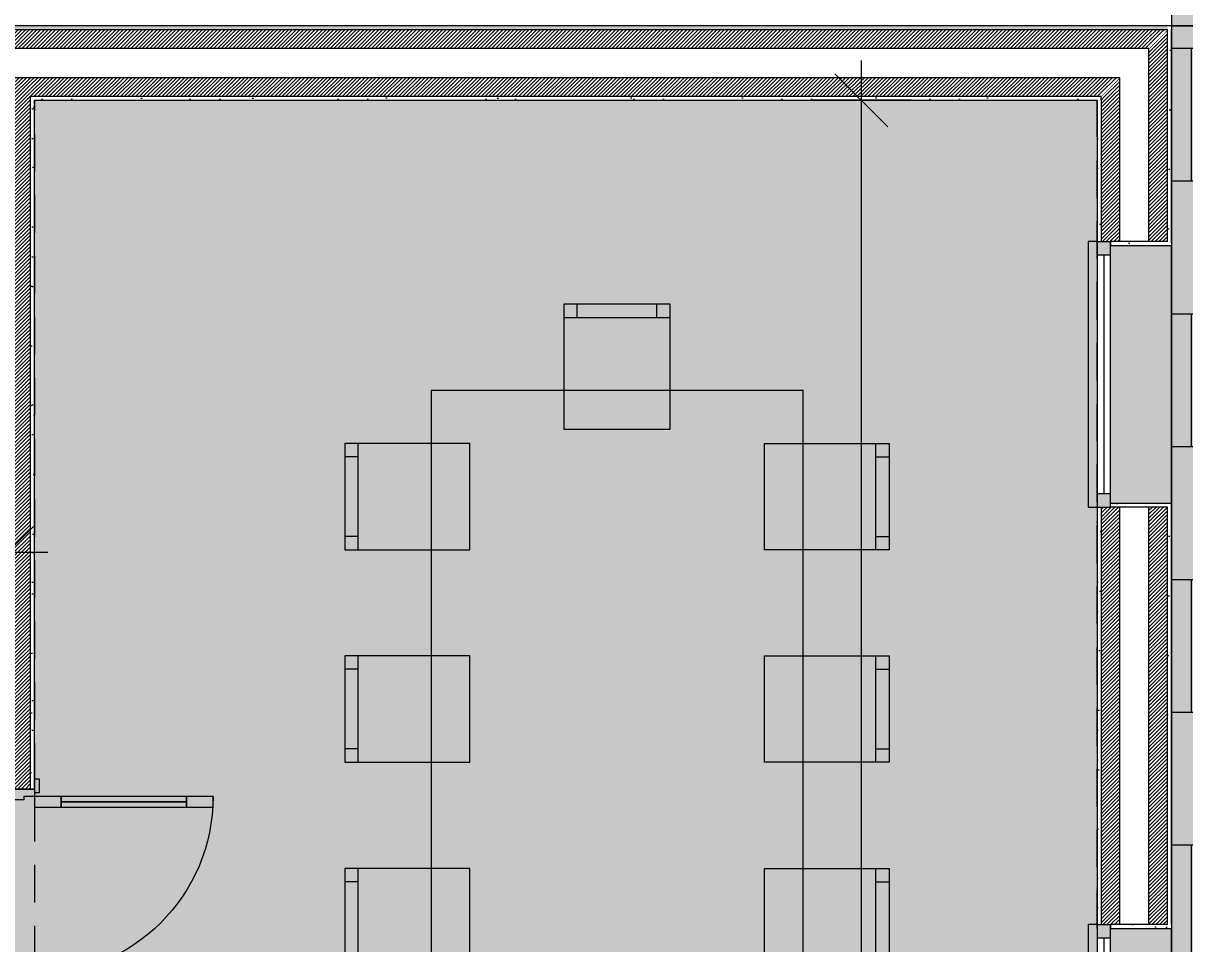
# Model space of a CAD drawing. Header units: millimetres. Extents: x -284281 to 1648660, y -821378 to -151356.
# Drawn here: x 458603 to 462976, y -256872 to -253406 of the extents above; entities that cross this region are included whole.
import ezdxf

# ---------------------------------------------------------------- set-up
doc = ezdxf.new("R2010")
doc.units = ezdxf.units.MM
doc.header["$MEASUREMENT"] = 0
doc.set_wipeout_variables(frame=1)
for name, pattern in [('Tirets', [229.305464, 141.111124, -88.19434]), ('Traits', [282.222223, 141.111112, -141.111112]), ('Wipeout_Contour', [1000, 0, -1000])]:
    doc.linetypes.add(name, pattern=pattern)
for name, color, linetype in [('Cotations - 1_100', 7, 'Continuous'), ('Fenêtres ARCHICAD', 7, 'Continuous'), ('Portes ARCHICAD', 7, 'Continuous'), ('Sols_ Dalles', 7, 'Continuous'), ('Structure - Murs extérieurs', 7, 'Continuous')]:
    doc.layers.add(name, color=color, linetype=linetype)
doc.styles.add('STYLE_GENERE_2', font='arial.ttf')
doc.dimstyles.new('STYLE_GENERE__1', dxfattribs={"dimtxt": 250, "dimasz": 190, "dimexe": 0.18, "dimexo": 0.0625, "dimgap": 0, "dimtad": 1, "dimtih": 1, "dimtoh": 1, "dimlfac": 0.001, "dimzin": 0, "dimdsep": 46, "dimtxsty": 'STYLE_GENERE_2', "dimblk": 'ARROWHEAD_6', "dimblk1": 'ARROWHEAD_6', "dimblk2": 'ARROWHEAD_6', "dimcen": 0.09, "dimse1": 1, "dimse2": 1, "dimclrd": 7, "dimclre": 7, "dimclrt": 7, "dimazin": 0, "dimtfac": 1, "dimtdec": 4, "dimtmove": 0, "dimatfit": 3, "dimfxl": 1, "dimtolj": 1, "dimtzin": 0, "dimarcsym": 0})
doc.dimstyles.new('STYLE_GENERE__2', dxfattribs={"dimtxt": 250, "dimasz": 190, "dimexe": 0.18, "dimexo": 0.0625, "dimgap": 0, "dimtad": 1, "dimlfac": 0.001, "dimzin": 0, "dimdsep": 46, "dimtxsty": 'STYLE_GENERE_2', "dimblk": 'ARROWHEAD_6', "dimblk1": 'ARROWHEAD_6', "dimblk2": 'ARROWHEAD_6', "dimcen": 0.09, "dimse1": 1, "dimse2": 1, "dimclrd": 7, "dimclre": 7, "dimclrt": 7, "dimazin": 0, "dimtfac": 1, "dimtdec": 4, "dimtmove": 0, "dimatfit": 3, "dimfxl": 1, "dimtolj": 1, "dimtzin": 0, "dimarcsym": 0})
pattern_1 = [(45, (0, 175), (-55.684659, 55.684659), [0, -52.5, 0, -78.75]), (110, (175, 175), (74.000794, 26.934086), [0, -38.5, 0, -66.5])]
pattern_2 = [(45, (0, 0), (-7.07106781, 7.07106781), [])]

# ---------------------------------------------------------------- blocks, each defined once
blk = doc.blocks.new('Dalle_30_2', base_point=(380203, -171995.6))
at = {"layer": 'Sols_ Dalles', "linetype": 'Continuous', "lineweight": 0, "true_color": 0x2e271c}
blk.add_hatch(color=250, dxfattribs=at).paths.add_polyline_path([(380203, -171995.6), (380203, -230015.6), (380203, -260810.6), (415474.6, -260810.6), (415474.6, -260795.6), (415474.6, -258650), (415474.6, -258010.6), (415474.6, -222495.6), (405655.1, -222495.6), (405655.1, -218295.6), (415454.1, -218295.6), (415454.1, -204495.6), (412055.1, -204495.6), (412055.1, -201780.6), (412055.1, -189810.6), (436505.1, -189810.6), (436505.1, -253395.6), (436505.1, -253415.6), (437905.1, -253415.6), (437905.1, -253395.6), (437905.1, -188410.6), (410655.1, -188410.6), (410655.1, -200380.6), (410655.1, -205895.6), (414054.1, -205895.6), (414054.1, -216895.6), (404255.1, -216895.6), (404255.1, -223895.6), (414054.1, -223895.6), (414054.1, -258650), (414054.1, -259410.6), (382689.7, -259410.6), (381560.2, -259410.6), (381560.2, -231415.6), (381560.2, -173395.6), (462925.6, -173395.6), (462925.6, -253415.6), (464325.6, -253415.6), (464325.6, -171995.6)])
at = {"layer": 'Sols_ Dalles', "color": 250, "linetype": 'Continuous', "lineweight": 5, "true_color": 0x1f1f1f, "flags": 128}
blk.add_lwpolyline([(462925.6, -173395.6), (462925.6, -253415.6), (464325.6, -253415.6), (464325.6, -171995.6)], dxfattribs=at)
blk = doc.blocks.new('Dalle_41_2', base_point=(436549.6, -253415.6))
at = {"layer": 'Sols_ Dalles', "linetype": 'Continuous', "lineweight": 0, "true_color": 0x2e271c}
blk.add_hatch(color=250, dxfattribs=at).paths.add_polyline_path([(436549.6, -253415.6), (436549.6, -262350.9), (464309.6, -262365.6), (464309.6, -253415.6), (462925.6, -253415.6), (462925.6, -261165.6), (450865.6, -261165.6), (450865.6, -259365.6), (449225.6, -259365.6), (449225.6, -261165.6), (437925.1, -261165.6), (437925.1, -257683.7), (439425.1, -257683.7), (439425.1, -256655.6), (437925.1, -256655.6), (437925.1, -253415.6)])
at = {"layer": 'Sols_ Dalles', "color": 250, "linetype": 'Continuous', "lineweight": 5, "true_color": 0x1f1f1f, "flags": 128}
blk.add_lwpolyline([(436549.6, -253415.6), (436549.6, -262350.9), (464309.6, -262365.6), (464309.6, -253415.6), (462925.6, -253415.6), (462925.6, -261165.6), (450865.6, -261165.6), (450865.6, -259365.6), (449225.6, -259365.6), (449225.6, -261165.6), (437925.1, -261165.6), (437925.1, -257683.7), (439425.1, -257683.7), (439425.1, -256655.6), (437925.1, -256655.6), (437925.1, -253415.6)], close=True, dxfattribs=at)
blk = doc.blocks.new('Dalle_48_2', base_point=(437925.1, -253415.6))
at = {"layer": 'Sols_ Dalles', "linetype": 'Continuous', "lineweight": 0, "true_color": 0x393736}
blk.add_hatch(color=250, dxfattribs=at).paths.add_polyline_path([(437925.1, -253415.6), (437925.1, -256655.6), (440005.1, -256655.6), (440005.1, -257683.7), (437925.1, -257683.7), (437925.1, -261165.6), (449210.6, -261165.6), (449210.6, -259085.6), (450865.6, -259085.6), (450865.6, -261165.6), (462925.6, -261165.6), (462925.6, -253415.6)])
at = {"layer": 'Sols_ Dalles', "color": 250, "linetype": 'Continuous', "lineweight": 5, "true_color": 0x1f1f1f, "flags": 128}
blk.add_lwpolyline([(437925.1, -253415.6), (462925.6, -253415.6), (462925.6, -261165.6), (450865.6, -261165.6), (450865.6, -259085.6), (449210.6, -259085.6), (449210.6, -261165.6), (437925.1, -261165.6), (437925.1, -257683.7), (440005.1, -257683.7), (440005.1, -256655.6), (437925.1, -256655.6)], close=True, dxfattribs=at)
blk = doc.blocks.new('Mur_190_2', base_point=(462925.6, -253415.6))
at = {"color": 254, "linetype": 'Wipeout_Contour', "lineweight": 0, "ltscale": 1583249.505435676}
blk.add_wipeout([(462910.6, -253430.6), (462925.6, -253430.6), (462925.6, -253415.6)], dxfattribs=at)
at = {"color": 254, "linetype": 'Wipeout_Contour', "lineweight": 0, "ltscale": 1582934.291447829}
blk.add_wipeout([(462645.6, -253695.6), (462660.6, -253695.6), (462660.6, -253680.6)], dxfattribs=at)
at = {"linetype": 'Continuous', "lineweight": 5, "true_color": 0x5f5f5f}
h = blk.add_hatch(dxfattribs=at)
h.set_pattern_fill('ENDUIT_0002', color=251, style=0, pattern_type=2)
h.set_pattern_definition(pattern_1)
h.paths.add_polyline_path([(462910.6, -253430.6), (462925.6, -253430.6), (462925.6, -253415.6)])
h = blk.add_hatch(dxfattribs=at)
h.set_pattern_fill('ENDUIT_0002', color=251, style=0, pattern_type=2)
h.set_pattern_definition(pattern_1)
h.paths.add_polyline_path([(462645.6, -253695.6), (462660.6, -253695.6), (462660.6, -253680.6)])
at = {"color": 254, "linetype": 'Wipeout_Contour', "lineweight": 0, "ltscale": 1583236.235550801}
blk.add_wipeout([(462840.6, -253500.6), (462910.6, -253500.6), (462910.6, -253430.6)], dxfattribs=at)
at = {"linetype": 'Continuous', "lineweight": 5, "true_color": 0x5f5f5f}
h = blk.add_hatch(dxfattribs=at)
h.set_pattern_fill('BRIQUES_TERRE_CUITE__INT_94', color=251, style=0, pattern_type=2)
h.set_pattern_definition(pattern_2)
h.paths.add_polyline_path([(462840.6, -253500.6), (462910.6, -253500.6), (462910.6, -253430.6)])
at = {"color": 254, "linetype": 'Wipeout_Contour', "lineweight": 0, "ltscale": 1583229.542021951}
blk.add_wipeout([(462910.6, -253430.6), (462925.6, -253415.6), (462910.6, -253415.6)], dxfattribs=at)
at = {"color": 254, "linetype": 'Wipeout_Contour', "lineweight": 0, "ltscale": 1583156.298283494}
blk.add_wipeout([(462730.6, -253610.6), (462840.6, -253610.6), (462840.6, -253500.6)], dxfattribs=at)
at = {"linetype": 'Continuous', "lineweight": 5, "true_color": 0x5f5f5f}
h = blk.add_hatch(dxfattribs=at)
h.set_pattern_fill('ENDUIT_0002', color=251, style=0, pattern_type=2)
h.set_pattern_definition(pattern_1)
h.paths.add_polyline_path([(462910.6, -253430.6), (462925.6, -253415.6), (462910.6, -253415.6)])
at = {"color": 254, "linetype": 'Wipeout_Contour', "lineweight": 0, "ltscale": 1583022.132979861}
blk.add_wipeout([(462660.6, -253680.6), (462730.6, -253680.6), (462730.6, -253610.6)], dxfattribs=at)
at = {"linetype": 'Continuous', "lineweight": 5, "true_color": 0x5f5f5f}
h = blk.add_hatch(dxfattribs=at)
h.set_pattern_fill('BRIQUES_TERRE_CUITE__INT_94', color=251, style=0, pattern_type=2)
h.set_pattern_definition(pattern_2)
h.paths.add_polyline_path([(462660.6, -253680.6), (462730.6, -253680.6), (462730.6, -253610.6)])
at = {"color": 254, "linetype": 'Wipeout_Contour', "lineweight": 0, "ltscale": 2067437.882496507}
blk.add_wipeout([(437940.1, -253430.6), (462910.6, -253430.6), (462910.6, -253415.6), (437940.1, -253415.6)], dxfattribs=at)
at = {"linetype": 'Continuous', "lineweight": 5, "true_color": 0x5f5f5f}
h = blk.add_hatch(dxfattribs=at)
h.set_pattern_fill('ENDUIT_0002', color=251, style=0, pattern_type=2)
h.set_pattern_definition(pattern_1)
h.paths.add_polyline_path([(437940.1, -253430.6), (462910.6, -253430.6), (462910.6, -253415.6), (437940.1, -253415.6)])
at = {"color": 254, "linetype": 'Wipeout_Contour', "lineweight": 0, "ltscale": 1582914.323054209}
blk.add_wipeout([(462645.6, -253695.6), (462660.6, -253680.6), (462645.6, -253680.6)], dxfattribs=at)
at = {"linetype": 'Continuous', "lineweight": 5, "true_color": 0x5f5f5f}
h = blk.add_hatch(dxfattribs=at)
h.set_pattern_fill('ENDUIT_0002', color=251, style=0, pattern_type=2)
h.set_pattern_definition(pattern_1)
h.paths.add_polyline_path([(462645.6, -253695.6), (462660.6, -253680.6), (462645.6, -253680.6)])
at = {"color": 254, "linetype": 'Wipeout_Contour', "lineweight": 0, "ltscale": 1583141.614243068}
blk.add_wipeout([(462840.6, -253500.6), (462910.6, -253430.6), (462840.6, -253430.6)], dxfattribs=at)
at = {"linetype": 'Continuous', "lineweight": 5, "true_color": 0x5f5f5f}
h = blk.add_hatch(dxfattribs=at)
h.set_pattern_fill('BRIQUES_TERRE_CUITE__INT_94', color=251, style=0, pattern_type=2)
h.set_pattern_definition(pattern_2)
h.paths.add_polyline_path([(462840.6, -253500.6), (462910.6, -253430.6), (462840.6, -253430.6)])
at = {"color": 7, "linetype": 'Continuous', "lineweight": 5}
blk.add_line((462910.6, -253500.6), (462910.6, -253430.6), dxfattribs=at)
at = {"color": 7, "linetype": 'Continuous', "lineweight": 5, "flags": 128}
blk.add_lwpolyline([(462925.6, -253415.6), (462925.6, -253430.6)], dxfattribs=at)
at = {"color": 254, "linetype": 'Wipeout_Contour', "lineweight": 0, "ltscale": 2103531.866001545}
blk.add_wipeout([(458645.6, -253695.6), (462645.6, -253695.6), (462645.6, -253680.6), (458645.6, -253680.6)], dxfattribs=at)
at = {"linetype": 'Continuous', "lineweight": 5, "true_color": 0x5f5f5f}
h = blk.add_hatch(dxfattribs=at)
h.set_pattern_fill('ENDUIT_0002', color=251, style=0, pattern_type=2)
h.set_pattern_definition(pattern_1)
h.paths.add_polyline_path([(458645.6, -253695.6), (462645.6, -253695.6), (462645.6, -253680.6), (458645.6, -253680.6)])
at = {"color": 254, "linetype": 'Wipeout_Contour', "lineweight": 0, "ltscale": 2067519.657900678}
blk.add_wipeout([(438010.1, -253500.6), (462840.6, -253500.6), (462840.6, -253430.6), (438010.1, -253430.6)], dxfattribs=at)
at = {"linetype": 'Continuous', "lineweight": 5, "true_color": 0x5f5f5f}
h = blk.add_hatch(dxfattribs=at)
h.set_pattern_fill('BRIQUES_TERRE_CUITE__INT_94', color=251, style=0, pattern_type=2)
h.set_pattern_definition(pattern_2)
h.paths.add_polyline_path([(438010.1, -253500.6), (462840.6, -253500.6), (462840.6, -253430.6), (438010.1, -253430.6)])
at = {"color": 7, "linetype": 'Continuous', "lineweight": 5}
for p, q in [((462840.6, -253430.6), (438010.1, -253430.6)), ((462910.6, -253430.6), (462840.6, -253430.6))]:
    blk.add_line(p, q, dxfattribs=at)
at = {"color": 7, "linetype": 'Continuous', "lineweight": 5, "flags": 128}
blk.add_lwpolyline([(462925.6, -253415.6), (437925.1, -253415.6)], dxfattribs=at)
at = {"color": 254, "linetype": 'Wipeout_Contour', "lineweight": 0, "ltscale": 2096498.035947026}
blk.add_wipeout([(458630.6, -253695.6), (458645.6, -253695.6), (458645.6, -253680.6), (458630.6, -253680.6)], dxfattribs=at)
at = {"linetype": 'Continuous', "lineweight": 5, "true_color": 0x5f5f5f}
h = blk.add_hatch(dxfattribs=at)
h.set_pattern_fill('ENDUIT_0002', color=251, style=0, pattern_type=2)
h.set_pattern_definition(pattern_1)
h.paths.add_polyline_path([(458630.6, -253695.6), (458645.6, -253695.6), (458645.6, -253680.6), (458630.6, -253680.6)])
at = {"color": 254, "linetype": 'Wipeout_Contour', "lineweight": 0, "ltscale": 1583007.370491329}
blk.add_wipeout([(462730.6, -253610.6), (462840.6, -253500.6), (462730.6, -253500.6)], dxfattribs=at)
at = {"color": 7, "linetype": 'Continuous', "lineweight": 5}
blk.add_line((462840.6, -253610.6), (462840.6, -253500.6), dxfattribs=at)
at = {"color": 254, "linetype": 'Wipeout_Contour', "lineweight": 0, "ltscale": 2085793.332645562}
blk.add_wipeout([(448545.6, -253610.6), (462730.6, -253610.6), (462730.6, -253500.6), (448545.6, -253500.6)], dxfattribs=at)
at = {"color": 7, "linetype": 'Continuous', "lineweight": 5}
for p, q in [((462730.6, -253500.6), (448545.6, -253500.6)), ((462840.6, -253500.6), (462730.6, -253500.6))]:
    blk.add_line(p, q, dxfattribs=at)
at = {"color": 254, "linetype": 'Wipeout_Contour', "lineweight": 0, "ltscale": 1582927.498191622}
blk.add_wipeout([(462660.6, -253680.6), (462730.6, -253610.6), (462660.6, -253610.6)], dxfattribs=at)
at = {"linetype": 'Continuous', "lineweight": 5, "true_color": 0x5f5f5f}
h = blk.add_hatch(dxfattribs=at)
h.set_pattern_fill('BRIQUES_TERRE_CUITE__INT_94', color=251, style=0, pattern_type=2)
h.set_pattern_definition(pattern_2)
h.paths.add_polyline_path([(462660.6, -253680.6), (462730.6, -253610.6), (462660.6, -253610.6)])
at = {"color": 7, "linetype": 'Continuous', "lineweight": 5}
blk.add_line((462730.6, -253680.6), (462730.6, -253610.6), dxfattribs=at)
at = {"color": 254, "linetype": 'Wipeout_Contour', "lineweight": 0, "ltscale": 2103449.918444579}
blk.add_wipeout([(458630.6, -253680.6), (462660.6, -253680.6), (462660.6, -253610.6), (458630.6, -253610.6)], dxfattribs=at)
at = {"linetype": 'Continuous', "lineweight": 5, "true_color": 0x5f5f5f}
h = blk.add_hatch(dxfattribs=at)
h.set_pattern_fill('BRIQUES_TERRE_CUITE__INT_94', color=251, style=0, pattern_type=2)
h.set_pattern_definition(pattern_2)
h.paths.add_polyline_path([(458630.6, -253680.6), (462660.6, -253680.6), (462660.6, -253610.6), (458630.6, -253610.6)])
at = {"color": 7, "linetype": 'Continuous', "lineweight": 5}
for p, q in [((462730.6, -253610.6), (462660.6, -253610.6)), ((462660.6, -253695.6), (462660.6, -253680.6))]:
    blk.add_line(p, q, dxfattribs=at)
at = {"color": 254, "linetype": 'Wipeout_Contour', "lineweight": 0, "ltscale": 2096266.998279054}
blk.add_wipeout([(458560.6, -253680.6), (458630.6, -253680.6), (458630.6, -253610.6), (458560.6, -253610.6)], dxfattribs=at)
at = {"linetype": 'Continuous', "lineweight": 5, "true_color": 0x5f5f5f}
h = blk.add_hatch(dxfattribs=at)
h.set_pattern_fill('BRIQUES_TERRE_CUITE__INT_94', color=251, style=0, pattern_type=2)
h.set_pattern_definition(pattern_2)
h.paths.add_polyline_path([(458560.6, -253680.6), (458630.6, -253680.6), (458630.6, -253610.6), (458560.6, -253610.6)])
at = {"color": 7, "linetype": 'Continuous', "lineweight": 5}
for p, q in [((458630.6, -253610.6), (458560.6, -253610.6)), ((462660.6, -253610.6), (458630.6, -253610.6)), ((458630.6, -253695.6), (458630.6, -253680.6)), ((458630.6, -253680.6), (462660.6, -253680.6))]:
    blk.add_line(p, q, dxfattribs=at)
at = {"color": 7, "linetype": 'Continuous', "lineweight": 5, "flags": 128}
blk.add_lwpolyline([(458645.6, -253695.6), (462645.6, -253695.6)], dxfattribs=at)
blk = doc.blocks.new('Fenêtre 25_5')
at = {"layer": 'Fenêtres ARCHICAD', "color": 7, "linetype": 'Continuous', "lineweight": 5}
for p, q in [((-500, 0), (-500, 33.3)), ((-500, 33.3), (500, 33.3)), ((-500, 0), (-500, -15)), ((-500, 0), (-500, -15)), ((500, 33.3), (500, 0)), ((500, 0), (500, -15)), ((500, 0), (500, -15)), ((-500, -15), (-500, -50)), ((-500, -15), (-500, -50)), ((500, -15), (500, -50)), ((500, -15), (500, -50)), ((-485, -50), (-485, -280)), ((485, -50), (485, -280)), ((-500, -280), (-485, -280)), ((-485, -280), (485, -280)), ((500, -280), (485, -280))]:
    blk.add_line(p, q, dxfattribs=at)
at = {"layer": 'Fenêtres ARCHICAD', "color": 7, "linetype": 'Traits', "lineweight": 5}
blk.add_line((-500, 0), (500, 0), dxfattribs=at)
at = {"color": 254, "linetype": 'Wipeout_Contour', "lineweight": 0, "ltscale": 1805.5395}
blk.add_wipeout([(-450, 0), (-450, -50), (450, -50), (450, 0)], dxfattribs=at).dxf.layer = 'Fenêtres ARCHICAD'
at = {"layer": 'Fenêtres ARCHICAD', "color": 7, "linetype": 'Continuous', "lineweight": 5}
for p, q in [((-500, 0), (-450, 0)), ((-450, 0), (-450, -50)), ((-450, 0), (450, 0)), ((450, -50), (450, 0)), ((450, 0), (500, 0)), ((-450, -25), (450, -25)), ((-450, -50), (-500, -50)), ((450, -50), (-450, -50)), ((500, -50), (450, -50))]:
    blk.add_line(p, q, dxfattribs=at)
blk = doc.blocks.new('Mur_191_2', base_point=(462925.6, -253415.6))
at = {"color": 254, "linetype": 'Wipeout_Contour', "lineweight": 0, "ltscale": 2111766.840936725}
blk.add_wipeout([(462925.6, -253430.6), (462910.6, -253430.6), (462910.6, -254227.6), (462925.6, -254227.6)], dxfattribs=at)
at = {"color": 254, "linetype": 'Wipeout_Contour', "lineweight": 0, "ltscale": 2111092.181910313}
blk.add_wipeout([(462645.6, -253695.6), (462645.6, -254227.6), (462660.6, -254227.6), (462660.6, -253695.6)], dxfattribs=at)
at = {"color": 254, "linetype": 'Wipeout_Contour', "lineweight": 0, "ltscale": 2115055.136926421}
blk.add_wipeout([(462660.6, -255227.6), (462645.6, -255227.6), (462645.6, -256799), (462660.6, -256799)], dxfattribs=at)
at = {"color": 254, "linetype": 'Wipeout_Contour', "lineweight": 0, "ltscale": 2115982.669203785}
blk.add_wipeout([(462910.6, -255227.6), (462910.6, -256799), (462925.6, -256799), (462925.6, -255227.6)], dxfattribs=at)
at = {"linetype": 'Continuous', "lineweight": 5, "true_color": 0x5f5f5f}
h = blk.add_hatch(dxfattribs=at)
h.set_pattern_fill('ENDUIT_0002', color=251, style=0, pattern_type=2)
h.set_pattern_definition(pattern_1)
h.paths.add_polyline_path([(462925.6, -253430.6), (462910.6, -253430.6), (462910.6, -254227.6), (462925.6, -254227.6)])
h = blk.add_hatch(dxfattribs=at)
h.set_pattern_fill('ENDUIT_0002', color=251, style=0, pattern_type=2)
h.set_pattern_definition(pattern_1)
h.paths.add_polyline_path([(462645.6, -253695.6), (462645.6, -254227.6), (462660.6, -254227.6), (462660.6, -253695.6)])
h = blk.add_hatch(dxfattribs=at)
h.set_pattern_fill('ENDUIT_0002', color=251, style=0, pattern_type=2)
h.set_pattern_definition(pattern_1)
h.paths.add_polyline_path([(462660.6, -255227.6), (462645.6, -255227.6), (462645.6, -256799), (462660.6, -256799)])
h = blk.add_hatch(dxfattribs=at)
h.set_pattern_fill('ENDUIT_0002', color=251, style=0, pattern_type=2)
h.set_pattern_definition(pattern_1)
h.paths.add_polyline_path([(462910.6, -255227.6), (462910.6, -256799), (462925.6, -256799), (462925.6, -255227.6)])
at = {"color": 254, "linetype": 'Wipeout_Contour', "lineweight": 0, "ltscale": 2111685.022741725}
blk.add_wipeout([(462840.6, -254227.6), (462910.6, -254227.6), (462910.6, -253500.6), (462840.6, -253500.6)], dxfattribs=at)
at = {"color": 254, "linetype": 'Wipeout_Contour', "lineweight": 0, "ltscale": 2115833.906688248}
blk.add_wipeout([(462840.6, -256799), (462910.6, -256799), (462910.6, -255227.6), (462840.6, -255227.6)], dxfattribs=at)
at = {"linetype": 'Continuous', "lineweight": 5, "true_color": 0x5f5f5f}
h = blk.add_hatch(dxfattribs=at)
h.set_pattern_fill('BRIQUES_TERRE_CUITE__INT_94', color=251, style=0, pattern_type=2)
h.set_pattern_definition(pattern_2)
h.paths.add_polyline_path([(462840.6, -254227.6), (462910.6, -254227.6), (462910.6, -253500.6), (462840.6, -253500.6)])
h = blk.add_hatch(dxfattribs=at)
h.set_pattern_fill('BRIQUES_TERRE_CUITE__INT_94', color=251, style=0, pattern_type=2)
h.set_pattern_definition(pattern_2)
h.paths.add_polyline_path([(462840.6, -256799), (462910.6, -256799), (462910.6, -255227.6), (462840.6, -255227.6)])
at = {"color": 7, "linetype": 'Continuous', "lineweight": 5}
blk.add_line((462910.6, -253500.6), (462910.6, -253430.6), dxfattribs=at)
at = {"color": 254, "linetype": 'Wipeout_Contour', "lineweight": 0, "ltscale": 2111475.096637596}
blk.add_wipeout([(462840.6, -253610.6), (462730.6, -253610.6), (462730.6, -254227.6), (462840.6, -254227.6)], dxfattribs=at)
at = {"color": 254, "linetype": 'Wipeout_Contour', "lineweight": 0, "ltscale": 2115518.890282358}
blk.add_wipeout([(462840.6, -255227.6), (462730.6, -255227.6), (462730.6, -256799), (462840.6, -256799)], dxfattribs=at)
at = {"color": 7, "linetype": 'Continuous', "lineweight": 5}
blk.add_line((462840.6, -253610.6), (462840.6, -253500.6), dxfattribs=at)
at = {"color": 254, "linetype": 'Wipeout_Contour', "lineweight": 0, "ltscale": 2639165.323386591}
blk.add_wipeout([(462730.6, -253680.6), (462660.6, -253680.6), (462660.6, -254227.6), (462695.6, -254227.6), (462730.6, -254227.6)], dxfattribs=at)
at = {"color": 254, "linetype": 'Wipeout_Contour', "lineweight": 0, "ltscale": 3172805.827301644}
blk.add_wipeout([(462695.6, -255227.6), (462660.6, -255227.6), (462660.6, -256799), (462695.6, -256799), (462730.6, -256799), (462730.6, -255227.6)], dxfattribs=at)
at = {"linetype": 'Continuous', "lineweight": 5, "true_color": 0x5f5f5f}
h = blk.add_hatch(dxfattribs=at)
h.set_pattern_fill('BRIQUES_TERRE_CUITE__INT_94', color=251, style=0, pattern_type=2)
h.set_pattern_definition(pattern_2)
h.paths.add_polyline_path([(462730.6, -253680.6), (462660.6, -253680.6), (462660.6, -254227.6), (462695.6, -254227.6), (462730.6, -254227.6)])
h = blk.add_hatch(dxfattribs=at)
h.set_pattern_fill('BRIQUES_TERRE_CUITE__INT_94', color=251, style=0, pattern_type=2)
h.set_pattern_definition(pattern_2)
h.paths.add_polyline_path([(462695.6, -255227.6), (462660.6, -255227.6), (462660.6, -256799), (462695.6, -256799), (462730.6, -256799), (462730.6, -255227.6)])
at = {"color": 7, "linetype": 'Continuous', "lineweight": 5}
for p, q in [((462730.6, -253680.6), (462730.6, -253610.6)), ((462660.6, -253695.6), (462660.6, -253680.6)), ((462660.6, -253695.6), (462660.6, -254227.6)), ((462645.6, -254227.6), (462660.6, -254227.6)), ((462645.6, -255227.6), (462660.6, -255227.6)), ((462660.6, -255227.6), (462660.6, -256799)), ((462645.6, -256799), (462660.6, -256799))]:
    blk.add_line(p, q, dxfattribs=at)
at = {"color": 7, "linetype": 'Continuous', "lineweight": 5, "flags": 128}
for points in [[(462645.6, -253695.6), (462645.6, -254227.6)], [(462645.6, -255227.6), (462645.6, -256799)]]:
    blk.add_lwpolyline(points, dxfattribs=at)
at = {"color": 254, "linetype": 'Wipeout_Contour', "lineweight": 0, "ltscale": 2640296.921588567}
blk.add_wipeout([(462925.6, -254227.6), (462910.6, -254227.6), (462695.6, -254227.6), (462695.6, -254242.6), (462925.6, -254242.6)], dxfattribs=at)
at = {"color": 254, "linetype": 'Wipeout_Contour', "lineweight": 0, "ltscale": 2642679.307009236}
blk.add_wipeout([(462925.6, -255212.6), (462695.6, -255212.6), (462695.6, -255227.6), (462910.6, -255227.6), (462925.6, -255227.6)], dxfattribs=at)
at = {"color": 254, "linetype": 'Wipeout_Contour', "lineweight": 0, "ltscale": 2646511.010837542}
blk.add_wipeout([(462925.6, -256799), (462910.6, -256799), (462695.6, -256799), (462695.6, -256814), (462925.6, -256814)], dxfattribs=at)
at = {"linetype": 'Continuous', "lineweight": 5, "true_color": 0x5f5f5f}
h = blk.add_hatch(dxfattribs=at)
h.set_pattern_fill('ENDUIT_0002', color=251, style=0, pattern_type=2)
h.set_pattern_definition(pattern_1)
h.paths.add_polyline_path([(462925.6, -254227.6), (462910.6, -254227.6), (462695.6, -254227.6), (462695.6, -254242.6), (462925.6, -254242.6)])
h = blk.add_hatch(dxfattribs=at)
h.set_pattern_fill('ENDUIT_0002', color=251, style=0, pattern_type=2)
h.set_pattern_definition(pattern_1)
h.paths.add_polyline_path([(462925.6, -255212.6), (462695.6, -255212.6), (462695.6, -255227.6), (462910.6, -255227.6), (462925.6, -255227.6)])
h = blk.add_hatch(dxfattribs=at)
h.set_pattern_fill('ENDUIT_0002', color=251, style=0, pattern_type=2)
h.set_pattern_definition(pattern_1)
h.paths.add_polyline_path([(462925.6, -256799), (462910.6, -256799), (462695.6, -256799), (462695.6, -256814), (462925.6, -256814)])
at = {"color": 7, "linetype": 'Continuous', "lineweight": 5}
for p, q in [((462910.6, -254227.6), (462910.6, -253500.6)), ((462840.6, -254227.6), (462840.6, -253610.6)), ((462730.6, -254227.6), (462730.6, -253680.6)), ((462660.6, -254227.6), (462695.6, -254227.6)), ((462695.6, -254227.6), (462695.6, -254242.6)), ((462910.6, -254227.6), (462695.6, -254227.6)), ((462695.6, -254242.6), (462925.6, -254242.6)), ((462925.6, -254227.6), (462925.6, -254242.6)), ((462695.6, -255212.6), (462925.6, -255212.6)), ((462695.6, -255227.6), (462695.6, -255212.6)), ((462925.6, -255227.6), (462925.6, -255212.6)), ((462660.6, -255227.6), (462695.6, -255227.6)), ((462910.6, -255227.6), (462695.6, -255227.6)), ((462730.6, -256799), (462730.6, -255227.6)), ((462840.6, -256799), (462840.6, -255227.6)), ((462910.6, -256799), (462910.6, -255227.6)), ((462660.6, -256799), (462695.6, -256799)), ((462695.6, -256799), (462695.6, -256814)), ((462910.6, -256799), (462695.6, -256799)), ((462695.6, -256814), (462925.6, -256814)), ((462925.6, -256799), (462925.6, -256814))]:
    blk.add_line(p, q, dxfattribs=at)
at = {"color": 7, "linetype": 'Continuous', "lineweight": 5, "flags": 128}
for points in [[(462925.6, -254227.6), (462925.6, -253430.6)], [(462925.6, -256799), (462925.6, -255227.6)]]:
    blk.add_lwpolyline(points, dxfattribs=at)
at = {"layer": 'Fenêtres ARCHICAD', "color": 7, "linetype": 'Continuous', "lineweight": 5, "xscale": -1, "zscale": 1000, "rotation": 90}
for p in [(462645.6, -254727.6), (462645.6, -257299)]:
    blk.add_blockref('Fenêtre 25_5', p, dxfattribs=at)
blk = doc.blocks.new('Porte double 25_5')
at = {"layer": 'Portes ARCHICAD', "color": 7, "linetype": 'Continuous', "lineweight": 5}
for p, q in [((-672, 672), (-672, 572)), ((-632, 672), (-672, 672)), ((-632, 572), (-632, 672)), ((632, 572), (632, 672)), ((632, 672), (672, 672)), ((672, 672), (672, 572)), ((-672, 572), (-632, 572)), ((-652, 572), (-652, 100)), ((672, 572), (632, 572)), ((652, 572), (652, 100)), ((-632, 100), (-672, 100)), ((-672, 100), (-672, 0)), ((-632, 0), (-632, 100)), ((632, 0), (632, 100)), ((632, 100), (672, 100)), ((672, 100), (672, 0)), ((-737, 0), (-737, 19)), ((-737, 19), (-687, 19)), ((-687, 0), (-737, 0)), ((-700, 0), (-737, 0)), ((-700, 0), (-737, 0)), ((-672, 0), (-700, 0)), ((-700, 0), (-700, -115)), ((-700, 0), (-700, -15)), ((-700, 0), (-700, -15)), ((-687, 19), (-687, 0)), ((-672, -40), (-672, 0)), ((-672, 0), (-632, 0)), ((672, 0), (632, 0)), ((700, 0), (672, 0)), ((672, 0), (672, -40)), ((687, 19), (737, 19)), ((687, 0), (687, 19)), ((737, 0), (687, 0)), ((700, -115), (700, 0)), ((700, 0), (700, -15)), ((700, 0), (700, -15)), ((700, 0), (737, 0)), ((700, 0), (737, 0)), ((737, 19), (737, 0)), ((-700, -15), (-700, -85)), ((-700, -15), (-700, -85)), ((-660, -40), (-672, -40)), ((-660, -115), (-660, -40)), ((672, -40), (660, -40)), ((660, -40), (660, -115)), ((700, -15), (700, -85)), ((700, -15), (700, -85)), ((-700, -85), (-700, -100)), ((-700, -85), (-700, -100)), ((700, -85), (700, -100)), ((700, -85), (700, -100)), ((-737, -119), (-737, -100)), ((-737, -100), (-687, -100)), ((-700, -100), (-737, -100)), ((-700, -100), (-737, -100)), ((-687, -119), (-737, -119)), ((-700, -115), (-660, -115)), ((-687, -100), (-687, -119)), ((660, -115), (700, -115)), ((687, -100), (737, -100)), ((687, -119), (687, -100)), ((737, -119), (687, -119)), ((700, -100), (737, -100)), ((700, -100), (737, -100)), ((737, -100), (737, -119))]:
    blk.add_line(p, q, dxfattribs=at)
at = {"layer": 'Portes ARCHICAD', "color": 7, "linetype": 'Continuous', "lineweight": 5, "flags": 128}
for points in [[(-672, 572), (-672, 100), (-652, 100), (-652, 572)], [(-652, 572), (-652, 100), (-632, 100), (-632, 572)], [(652, 572), (652, 100), (632, 100), (632, 572)], [(672, 572), (672, 100), (652, 100), (652, 572)]]:
    blk.add_lwpolyline(points, close=True, dxfattribs=at)
at = {"layer": 'Portes ARCHICAD', "color": 7, "linetype": 'Continuous', "lineweight": 5}
for centre, start, end in [((-672, 0), 0, 90), ((672, 0), 90, 180)]:
    blk.add_arc(centre, 672, start, end, dxfattribs=at)
blk = doc.blocks.new('Mur_205_2', base_point=(458560.6, -261165.6))
at = {"color": 254, "linetype": 'Wipeout_Contour', "lineweight": 0, "ltscale": 2096349.279210437}
blk.add_wipeout([(458560.6, -253695.6), (458630.6, -253695.6), (458630.6, -253680.6), (458560.6, -253680.6)], dxfattribs=at).dxf.layer = 'Structure - Murs extérieurs'
at = {"layer": 'Structure - Murs extérieurs', "linetype": 'Continuous', "lineweight": 5, "true_color": 0x5f5f5f}
h = blk.add_hatch(dxfattribs=at)
h.set_pattern_fill('BRIQUES_TERRE_CUITE__INT_94', color=251, style=0, pattern_type=2)
h.set_pattern_definition(pattern_2)
h.paths.add_polyline_path([(458560.6, -253695.6), (458630.6, -253695.6), (458630.6, -253680.6), (458560.6, -253680.6)])
at = {"color": 254, "linetype": 'Wipeout_Contour', "lineweight": 0, "ltscale": 2099033.354415994}
blk.add_wipeout([(458630.6, -253695.6), (458630.6, -256289.4), (458645.6, -256289.4), (458645.6, -253695.6)], dxfattribs=at).dxf.layer = 'Structure - Murs extérieurs'
at = {"layer": 'Structure - Murs extérieurs', "linetype": 'Continuous', "lineweight": 5, "true_color": 0x5f5f5f}
h = blk.add_hatch(dxfattribs=at)
h.set_pattern_fill('ENDUIT_0002', color=251, style=0, pattern_type=2)
h.set_pattern_definition(pattern_1)
h.paths.add_polyline_path([(458630.6, -253695.6), (458630.6, -256289.4), (458645.6, -256289.4), (458645.6, -253695.6)])
at = {"color": 254, "linetype": 'Wipeout_Contour', "lineweight": 0, "ltscale": 2097347.963144158}
blk.add_wipeout([(458630.6, -254710.6), (458630.6, -253695.6), (458560.6, -253695.6), (458560.6, -254710.6)], dxfattribs=at).dxf.layer = 'Structure - Murs extérieurs'
at = {"layer": 'Structure - Murs extérieurs', "linetype": 'Continuous', "lineweight": 5, "true_color": 0x5f5f5f}
h = blk.add_hatch(dxfattribs=at)
h.set_pattern_fill('BRIQUES_TERRE_CUITE__INT_94', color=251, style=0, pattern_type=2)
h.set_pattern_definition(pattern_2)
h.paths.add_polyline_path([(458630.6, -254710.6), (458630.6, -253695.6), (458560.6, -253695.6), (458560.6, -254710.6)])
at = {"layer": 'Structure - Murs extérieurs', "color": 7, "linetype": 'Continuous', "lineweight": 5}
blk.add_line((458630.6, -253695.6), (458630.6, -253680.6), dxfattribs=at)
at = {"color": 254, "linetype": 'Wipeout_Contour', "lineweight": 0, "ltscale": 2098400.107745042}
blk.add_wipeout([(458630.6, -254780.6), (458630.6, -254710.6), (458560.6, -254710.6), (458560.6, -254780.6)], dxfattribs=at).dxf.layer = 'Structure - Murs extérieurs'
at = {"layer": 'Structure - Murs extérieurs', "linetype": 'Continuous', "lineweight": 5, "true_color": 0x5f5f5f}
h = blk.add_hatch(dxfattribs=at)
h.set_pattern_fill('BRIQUES_TERRE_CUITE__INT_94', color=251, style=0, pattern_type=2)
h.set_pattern_definition(pattern_2)
h.paths.add_polyline_path([(458630.6, -254780.6), (458630.6, -254710.6), (458560.6, -254710.6), (458560.6, -254780.6)])
at = {"layer": 'Structure - Murs extérieurs', "color": 7, "linetype": 'Continuous', "lineweight": 5}
blk.add_line((458630.6, -254710.6), (458630.6, -253695.6), dxfattribs=at)
at = {"color": 254, "linetype": 'Wipeout_Contour', "lineweight": 0, "ltscale": 2099570.691896022}
blk.add_wipeout([(458630.6, -255913.8), (458630.6, -254780.6), (458560.6, -254780.6), (458560.6, -255913.8)], dxfattribs=at).dxf.layer = 'Structure - Murs extérieurs'
at = {"layer": 'Structure - Murs extérieurs', "linetype": 'Continuous', "lineweight": 5, "true_color": 0x5f5f5f}
h = blk.add_hatch(dxfattribs=at)
h.set_pattern_fill('BRIQUES_TERRE_CUITE__INT_94', color=251, style=0, pattern_type=2)
h.set_pattern_definition(pattern_2)
h.paths.add_polyline_path([(458630.6, -255913.8), (458630.6, -254780.6), (458560.6, -254780.6), (458560.6, -255913.8)])
at = {"layer": 'Structure - Murs extérieurs', "color": 7, "linetype": 'Continuous', "lineweight": 5}
blk.add_line((458630.6, -254780.6), (458630.6, -254710.6), dxfattribs=at)
at = {"color": 254, "linetype": 'Wipeout_Contour', "lineweight": 0, "ltscale": 2100741.519306981}
blk.add_wipeout([(458630.6, -255983.8), (458630.6, -255913.8), (458560.6, -255913.8), (458560.6, -255983.8)], dxfattribs=at).dxf.layer = 'Structure - Murs extérieurs'
at = {"layer": 'Structure - Murs extérieurs', "linetype": 'Continuous', "lineweight": 5, "true_color": 0x5f5f5f}
h = blk.add_hatch(dxfattribs=at)
h.set_pattern_fill('BRIQUES_TERRE_CUITE__INT_94', color=251, style=0, pattern_type=2)
h.set_pattern_definition(pattern_2)
h.paths.add_polyline_path([(458630.6, -255983.8), (458630.6, -255913.8), (458560.6, -255913.8), (458560.6, -255983.8)])
at = {"layer": 'Structure - Murs extérieurs', "color": 7, "linetype": 'Continuous', "lineweight": 5}
blk.add_line((458630.6, -255913.8), (458630.6, -254780.6), dxfattribs=at)
at = {"color": 254, "linetype": 'Wipeout_Contour', "lineweight": 0, "ltscale": 2101107.748838224}
blk.add_wipeout([(458560.6, -255983.8), (458560.6, -256289.4), (458630.6, -256289.4), (458630.6, -255983.8)], dxfattribs=at).dxf.layer = 'Structure - Murs extérieurs'
at = {"layer": 'Structure - Murs extérieurs', "linetype": 'Continuous', "lineweight": 5, "true_color": 0x5f5f5f}
h = blk.add_hatch(dxfattribs=at)
h.set_pattern_fill('BRIQUES_TERRE_CUITE__INT_94', color=251, style=0, pattern_type=2)
h.set_pattern_definition(pattern_2)
h.paths.add_polyline_path([(458560.6, -255983.8), (458560.6, -256289.4), (458630.6, -256289.4), (458630.6, -255983.8)])
at = {"layer": 'Structure - Murs extérieurs', "color": 7, "linetype": 'Continuous', "lineweight": 5}
for p, q in [((458630.6, -255983.8), (458630.6, -255913.8)), ((458630.6, -256289.4), (458630.6, -255983.8)), ((458645.6, -256289.4), (458645.6, -256252.4)), ((458630.6, -256289.4), (458560.6, -256289.4)), ((458645.6, -256289.4), (458630.6, -256289.4))]:
    blk.add_line(p, q, dxfattribs=at)
at = {"layer": 'Structure - Murs extérieurs', "color": 7, "linetype": 'Continuous', "lineweight": 5, "flags": 128}
blk.add_lwpolyline([(458645.6, -256289.4), (458645.6, -253695.6)], dxfattribs=at)
at = {"layer": 'Portes ARCHICAD', "color": 7, "linetype": 'Continuous', "lineweight": 5, "xscale": -1, "zscale": 1000, "rotation": 270}
blk.add_blockref('Porte double 25_5', (458645.6, -256989.4), dxfattribs=at)
blk = doc.blocks.new('Table haute rectangulaire 24')
at = {"color": 253, "linetype": 'Continuous', "lineweight": 5, "true_color": 0x9f9f9f}
for p, q in [((-1750, 974.6), (-1750, 1024.6)), ((-1450, 974.6), (-1450, 1024.6)), ((-950, 974.6), (-950, 1024.6)), ((-650, 974.6), (-650, 1024.6)), ((-150, 974.6), (-150, 1024.6)), ((150, 974.6), (150, 1024.6)), ((650, 974.6), (650, 1024.6)), ((950, 974.6), (950, 1024.6)), ((1450, 974.6), (1450, 1024.6)), ((1750, 974.6), (1750, 1024.6)), ((-1800, 974.6), (-1400, 974.6)), ((-1000, 974.6), (-600, 974.6)), ((-200, 974.6), (200, 974.6)), ((600, 974.6), (1000, 974.6)), ((1400, 974.6), (1800, 974.6)), ((-2274.2, -200), (-2274.2, 200)), ((2274.2, 200), (2274.2, -200)), ((-2274.2, 150), (-2324.2, 150)), ((2274.2, 150), (2324.2, 150)), ((-2274.2, -150), (-2324.2, -150)), ((2274.2, -150), (2324.2, -150)), ((-1800, -974.6), (-1400, -974.6)), ((-1750, -974.6), (-1750, -1024.6)), ((-1450, -974.6), (-1450, -1024.6)), ((-1000, -974.6), (-600, -974.6)), ((-950, -974.6), (-950, -1024.6)), ((-650, -974.6), (-650, -1024.6)), ((-200, -974.6), (200, -974.6)), ((-150, -974.6), (-150, -1024.6)), ((150, -974.6), (150, -1024.6)), ((600, -974.6), (1000, -974.6)), ((650, -974.6), (650, -1024.6)), ((950, -974.6), (950, -1024.6)), ((1400, -974.6), (1800, -974.6)), ((1450, -974.6), (1450, -1024.6)), ((1750, -974.6), (1750, -1024.6))]:
    blk.add_line(p, q, dxfattribs=at)
at = {"color": 253, "linetype": 'Continuous', "lineweight": 5, "true_color": 0x9f9f9f, "flags": 128}
for points in [[(-1800, 554.6), (-1400, 554.6), (-1400, 1024.6), (-1800, 1024.6)], [(-1000, 554.6), (-600, 554.6), (-600, 1024.6), (-1000, 1024.6)], [(-200, 554.6), (200, 554.6), (200, 1024.6), (-200, 1024.6)], [(600, 554.6), (1000, 554.6), (1000, 1024.6), (600, 1024.6)], [(1400, 554.6), (1800, 554.6), (1800, 1024.6), (1400, 1024.6)], [(-2000, -700.4), (2000, -700.4), (2000, 700.4), (-2000, 700.4)], [(-1854.2, -200), (-1854.2, 200), (-2324.2, 200), (-2324.2, -200)], [(1854.2, 200), (1854.2, -200), (2324.2, -200), (2324.2, 200)], [(-1800, -554.6), (-1400, -554.6), (-1400, -1024.6), (-1800, -1024.6)], [(-1000, -554.6), (-600, -554.6), (-600, -1024.6), (-1000, -1024.6)], [(-200, -554.6), (200, -554.6), (200, -1024.6), (-200, -1024.6)], [(600, -554.6), (1000, -554.6), (1000, -1024.6), (600, -1024.6)], [(1400, -554.6), (1800, -554.6), (1800, -1024.6), (1400, -1024.6)]]:
    blk.add_lwpolyline(points, close=True, dxfattribs=at)
blk = doc.blocks.new('*D1049')
at = {"layer": 'Cotations - 1_100', "color": 7, "linetype": 'Continuous', "lineweight": 5, "transparency": 16777216}
for p, q in [((456960.6, -255584.1), (456960.6, -255209.1)), ((458545.6, -255584.1), (458545.6, -255209.1)), ((457060.6, -255296.6), (456860.6, -255496.6)), ((458445.6, -255496.6), (458645.6, -255296.6)), ((456960.6, -255396.6), (458545.6, -255396.6)), ((458545.6, -255396.6), (458695.6, -255396.6))]:
    blk.add_line(p, q, dxfattribs=at)
at = {"layer": 'Cotations - 1_100', "color": 7, "lineweight": 5, "transparency": 16777216, "insert": (457420.5, -255346.6), "char_height": 250, "attachment_point": 7, "style": 'STYLE_GENERE_2'}
blk.add_mtext('\\A1;{\\pql;\\fArial|b0|i0|c0|p38;1,59}', dxfattribs=at)
blk = doc.blocks.new('ARROWHEAD_6')
at = {"color": 0, "linetype": 'Continuous', "lineweight": 0}
for p, q in [((-0.5, -0.5), (0.5, 0.5)), ((0, 0), (-1, 0))]:
    blk.add_line(p, q, dxfattribs=at)
blk = doc.blocks.new('*D1079')
at = {"layer": 'Cotations - 1_100', "color": 7, "linetype": 'Continuous', "lineweight": 5, "transparency": 16777216}
for p, q in [((461758.1, -253695.6), (461758.1, -253545.6)), ((461858.1, -253795.6), (461658.1, -253595.6)), ((461945.6, -253695.6), (461570.6, -253695.6)), ((461758.1, -260885.6), (461758.1, -253695.6)), ((461658.1, -260785.6), (461858.1, -260985.6)), ((461945.6, -260885.6), (461570.6, -260885.6)), ((461758.1, -261035.6), (461758.1, -260885.6))]:
    blk.add_line(p, q, dxfattribs=at)
at = {"layer": 'Cotations - 1_100', "color": 7, "lineweight": 5, "transparency": 16777216, "insert": (461708.1, -257623.1), "char_height": 250, "attachment_point": 7, "rotation": 90, "style": 'STYLE_GENERE_2'}
blk.add_mtext('\\A1;{\\pql;\\fArial|b0|i0|c0|p38;7,19}', dxfattribs=at)
blk = doc.blocks.new('*D1139')
at = {"layer": 'Cotations - 1_100', "color": 7, "linetype": 'Continuous', "lineweight": 5, "transparency": 16777216}
for p, q in [((445794.2, -173395.6), (445794.2, -173245.6)), ((445894.2, -173495.6), (445694.2, -173295.6)), ((445981.7, -173395.6), (445606.7, -173395.6)), ((445794.2, -253395.6), (445794.2, -173395.6)), ((445694.2, -253295.6), (445894.2, -253495.6)), ((445981.7, -253395.6), (445606.7, -253395.6)), ((445794.2, -253545.6), (445794.2, -253395.6))]:
    blk.add_line(p, q, dxfattribs=at)
at = {"layer": 'Cotations - 1_100', "color": 7, "lineweight": 5, "transparency": 16777216, "insert": (445744.2, -213823), "char_height": 250, "attachment_point": 7, "rotation": 90, "style": 'STYLE_GENERE_2'}
blk.add_mtext('\\A1;{\\pql;\\fArial|b0|i0|c0|p38;80,00}', dxfattribs=at)

msp = doc.modelspace()

# ---------------------------------------------------------------- hatches: boundary and pattern name
at = {"linetype": 'Continuous', "lineweight": 5}
h = msp.add_hatch(dxfattribs=at)
h.set_pattern_fill('PANNEAU_100X50_0002', color=9, style=0, pattern_type=2)
h.set_pattern_definition([(0, (0, 0), (0, 500), []), (90, (0, 0), (-1000, 0), [500, -500]), (90, (500, 500), (-1000, 0), [500, -500])])
h.paths.add_polyline_path([(436505.06106, -262550.57129), (436505.06106, -255066.55709), (436525.06106, -255066.55709), (436525.06106, -253415.57129), (437925.06106, -253415.57129), (437925.06106, -256655.57129), (439725.06106, -256655.57129), (439725.06106, -257683.65976), (437925.06106, -257683.65976), (437925.06106, -261165.57129), (449225.55265, -261165.57129), (449225.55265, -259365.57129), (450865.55265, -259365.57129), (450865.55265, -261165.57129), (462925.55265, -261165.57129), (462925.55265, -253415.57129), (464325.55265, -253415.57129), (464325.55265, -262465.57129), (464309.56388, -262465.57129), (462925.55265, -262565.57129), (439325.55265, -262565.57129), (436549.58703, -262565.57129), (436549.58703, -262550.57129)])
at = {"linetype": 'Continuous', "lineweight": 0, "true_color": 0xfaf9f8}
msp.add_hatch(color=7, dxfattribs=at).paths.add_polyline_path([(462645.55265, -253695.57011), (458645.55265, -253695.57011), (458645.55265, -260885.57129), (462645.55265, -260885.57129)])

# ---------------------------------------------------------------- linework, layer by layer
at = {"color": 7, "linetype": 'Continuous', "lineweight": 5, "flags": 128}
msp.add_lwpolyline([(436505.06106, -262550.57129), (436505.06106, -255066.55709), (436525.06106, -255066.55709), (436525.06106, -253415.57129), (437925.06106, -253415.57129), (437925.06106, -256655.57129), (439725.06106, -256655.57129), (439725.06106, -257683.65976), (437925.06106, -257683.65976), (437925.06106, -261165.57129), (449225.55265, -261165.57129), (449225.55265, -259365.57129), (450865.55265, -259365.57129), (450865.55265, -261165.57129), (462925.55265, -261165.57129), (462925.55265, -253415.57129), (464325.55265, -253415.57129), (464325.55265, -262465.57129), (464309.56388, -262465.57129), (462925.55265, -262565.57129), (439325.55265, -262565.57129), (436549.58703, -262565.57129), (436549.58703, -262550.57129)], close=True, dxfattribs=at)
at = {"color": 7, "linetype": 'Tirets', "lineweight": 5, "flags": 128}
msp.add_lwpolyline([(462645.55265, -253695.57011), (458645.55265, -253695.57011), (458645.55265, -260885.57129), (462645.55265, -260885.57129)], close=True, dxfattribs=at)

# ---------------------------------------------------------------- block references
at = {"color": 253, "linetype": 'Continuous', "lineweight": 5, "true_color": 0x9f9f9f, "zscale": 1000, "rotation": 89.99999999999999}
msp.add_blockref('Table haute rectangulaire 24', (460838.58378, -256787.89557), dxfattribs=at)
at = {"layer": 'Sols_ Dalles', "color": 250, "linetype": 'Continuous', "lineweight": 5, "true_color": 0x1f1f1f}
for name, p in [('Dalle_30_2', (380202.95244, -171995.57011)), ('Dalle_41_2', (436549.58703, -253415.57129)), ('Dalle_48_2', (437925.06106, -253415.57129))]:
    msp.add_blockref(name, p, dxfattribs=at)

# ---------------------------------------------------------------- next in the draw order: block references
at = {"color": 7, "lineweight": 5}
msp.add_blockref('Mur_190_2', (462925.55265, -253415.57129), dxfattribs=at)

# ---------------------------------------------------------------- next in the draw order: block references
msp.add_blockref('Mur_191_2', (462925.55265, -253415.57129), dxfattribs=at)
at = {"layer": 'Structure - Murs extérieurs', "color": 211, "lineweight": 5, "true_color": 0xfe55ff}
msp.add_blockref('Mur_205_2', (458560.55265, -261165.57129), dxfattribs=at)

# ---------------------------------------------------------------- next in the draw order: dimensions: what is measured, and where the dimension line sits
at = {"layer": 'Cotations - 1_100', "color": 7, "linetype": 'Continuous', "lineweight": 5}
for base, p1, p2, picture, middle in [((445794.22597, -173395.57011), (462925.55265, -253395.57129), (462925.55265, -173395.57011), '*D1139', (445619.22597, -213402.99823)), ((461758.05795, -253695.57129), (462645.55265, -260885.57129), (462645.55265, -253695.57129), '*D1079', (461583.05795, -257298.43753))]:
    dim = msp.add_linear_dim(base=base, p1=p1, p2=p2, angle=90, dimstyle='STYLE_GENERE__2', dxfattribs=at)
    dim.commit()
    dim.dimension.update_dxf_attribs({"geometry": picture, "text_midpoint": middle, "dimtype": 160, "text_rotation": 90})
dim = msp.add_linear_dim(base=(458545.5526542416, -255396.6472333557), p1=(456960.5526542417, -254797.1981411302), p2=(458545.5526542416, -257290.5712908681), dimstyle='STYLE_GENERE__1', dxfattribs=at)
dim.commit()
dim.dimension.update_dxf_attribs({"geometry": '*D1049', "text_midpoint": (457745.1864142648, -255221.6472333557), "dimtype": 160})

doc.saveas('drawing.dxf')
